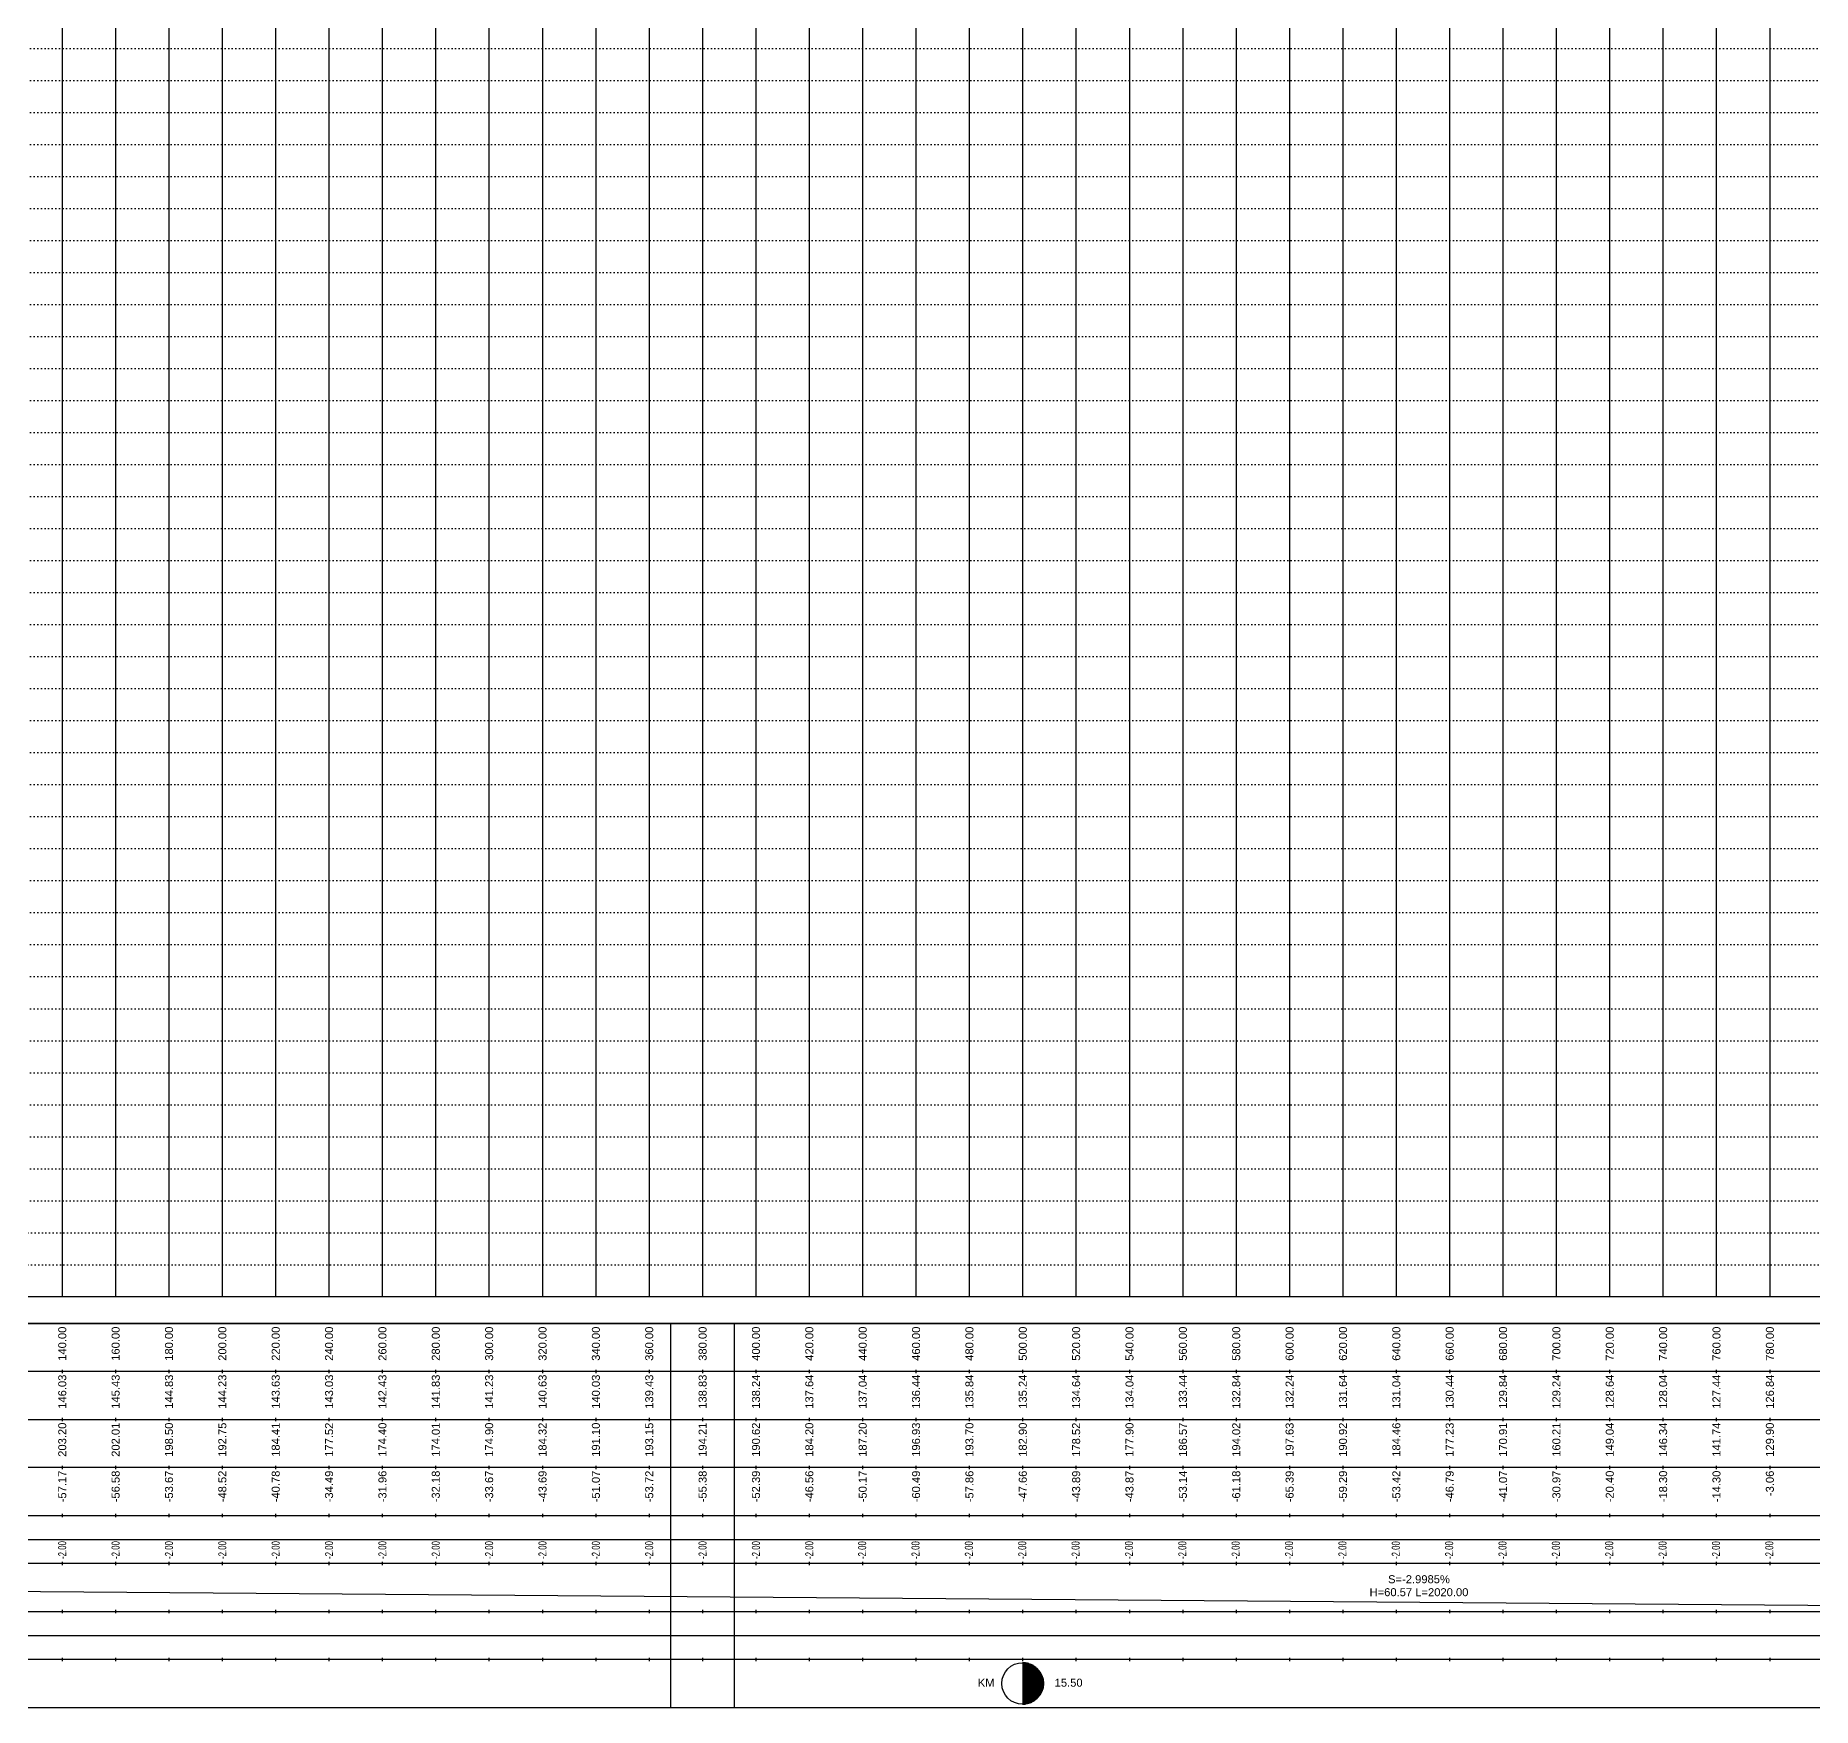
# Model space of a CAD drawing. Header units: millimetres. Extents: x -1499 to 6658, y -12483 to -6008.
# Drawn here: x 4386 to 5052, y -12027 to -11400 of the extents above; entities that cross this region are included whole.
import ezdxf
from ezdxf.enums import TextEntityAlignment as Align

# ---------------------------------------------------------------- set-up
doc = ezdxf.new("R2010")
doc.units = ezdxf.units.MM
doc.linetypes.add('A-DOTLN01H', pattern=[0.125, 0, -0.125])
doc.layers.add('_와꾸', color=7, linetype='Continuous', plot=False)
for name, color, linetype in [('CR-GRID', 56, 'A-DOTLN01H'), ('CZ-TEX2', 3, 'Continuous'), ('수직그리드', 1, 'Continuous'), ('일반문자', 3, 'Continuous'), ('표내용문자', 3, 'Continuous'), ('표보조선', 1, 'Continuous'), ('표주요선', 1, 'Continuous')]:
    doc.layers.add(name, color=color, linetype=linetype)
doc.styles.get("Standard").update_dxf_attribs({"font": 'arial.ttf'})

msp = doc.modelspace()

# ---------------------------------------------------------------- linework, layer by layer
at = {"layer": '_와꾸', "color": 7, "true_color": 0xffffff}
for points in [[(3824.16, -12027.06), (4648.16, -12027.06), (4648.16, -11883.06), (3824.16, -11883.06)], [(4624.16, -12027.06), (5448.16, -12027.06), (5448.16, -11883.06), (4624.16, -11883.06)]]:
    msp.add_lwpolyline(points, close=True, dxfattribs=at)
at = {"layer": 'CR-GRID', "linetype": 'A-DOTLN01H', "ltscale": 10}
for p, q in [((696.16, -11405.06), (6636.16, -11405.06)), ((696.16, -11417.06), (6636.16, -11417.06)), ((696.16, -11429.06), (6636.16, -11429.06)), ((696.16, -11441.06), (6636.16, -11441.06)), ((696.16, -11453.06), (6636.16, -11453.06)), ((696.16, -11465.06), (6636.16, -11465.06)), ((696.16, -11477.06), (6636.16, -11477.06)), ((696.16, -11489.06), (6636.16, -11489.06)), ((696.16, -11501.06), (6636.16, -11501.06)), ((696.16, -11513.06), (6636.16, -11513.06)), ((696.16, -11525.06), (6636.16, -11525.06)), ((696.16, -11537.06), (6636.16, -11537.06)), ((696.16, -11549.06), (6636.16, -11549.06)), ((696.16, -11561.06), (6636.16, -11561.06)), ((696.16, -11573.06), (6196.16, -11573.06)), ((696.16, -11585.06), (6196.16, -11585.06)), ((696.16, -11597.06), (6196.16, -11597.06)), ((696.16, -11609.06), (6196.16, -11609.06)), ((696.16, -11621.06), (6196.16, -11621.06)), ((696.16, -11633.06), (6196.16, -11633.06)), ((696.16, -11645.06), (6196.16, -11645.06)), ((696.16, -11657.06), (6196.16, -11657.06)), ((696.16, -11669.06), (6196.16, -11669.06)), ((696.16, -11681.06), (6196.16, -11681.06)), ((696.16, -11693.06), (6196.16, -11693.06)), ((696.16, -11705.06), (6196.16, -11705.06)), ((696.16, -11717.06), (6196.16, -11717.06)), ((696.16, -11729.06), (6196.16, -11729.06)), ((696.16, -11741.06), (6196.16, -11741.06)), ((696.16, -11753.06), (6196.16, -11753.06)), ((696.16, -11765.06), (6196.16, -11765.06)), ((696.16, -11777.06), (6196.16, -11777.06)), ((696.16, -11789.06), (6196.16, -11789.06)), ((696.16, -11801.06), (6196.16, -11801.06)), ((696.16, -11813.06), (6196.16, -11813.06)), ((696.16, -11825.06), (6196.16, -11825.06)), ((696.16, -11837.06), (6196.16, -11837.06)), ((236.16, -11849.06), (6196.16, -11849.06)), ((236.16, -11861.06), (6196.16, -11861.06))]:
    msp.add_line(p, q, dxfattribs=at)
at = {"layer": '수직그리드'}
for p, q in [((4396.16, -10653.86), (4396.16, -11873.06)), ((4416.16, -10660.99), (4416.16, -11873.06)), ((4436.16, -10682.05), (4436.16, -11873.06)), ((4856.16, -10687.31), (4856.16, -11873.06)), ((4716.16, -10691.51), (4716.16, -11873.06)), ((4636.16, -10707.77), (4636.16, -11873.06)), ((4836.16, -10708.93), (4836.16, -11873.06)), ((4616.16, -10714.16), (4616.16, -11873.06)), ((4736.16, -10710.85), (4736.16, -11873.06)), ((4456.16, -10716.55), (4456.16, -11873.06)), ((4596.16, -10726.45), (4596.16, -11873.06)), ((4876.16, -10727.51), (4876.16, -11873.06)), ((4656.16, -10729.33), (4656.16, -11873.06)), ((4696.16, -10749.84), (4696.16, -11873.06)), ((4816.16, -10753.61), (4816.16, -11873.06)), ((4476.16, -10766.59), (4476.16, -11873.06)), ((4576.16, -10767.12), (4576.16, -11873.06)), ((4676.16, -10767.86), (4676.16, -11873.06)), ((4896.16, -10766.32), (4896.16, -11873.06)), ((4756.16, -10775.69), (4756.16, -11873.06)), ((4776.16, -10801.93), (4776.16, -11873.06)), ((4496.16, -10807.93), (4496.16, -11873.06)), ((4796.16, -10805.63), (4796.16, -11873.06)), ((4916.16, -10809.66), (4916.16, -11873.06)), ((4516.16, -10826.69), (4516.16, -11873.06)), ((4556.16, -10823.65), (4556.16, -11873.06)), ((4536.16, -10828.99), (4536.16, -11873.06)), ((4936.16, -10847.63), (4936.16, -11873.06)), ((4956.16, -10911.79), (4956.16, -11873.06)), ((4976.16, -10978.81), (4976.16, -11873.06)), ((4996.16, -10995.04), (4996.16, -11873.06)), ((5016.16, -11022.61), (5016.16, -11873.06)), ((5036.16, -11093.64), (5036.16, -11873.06)), ((5416.35, -11873.06), (696.16, -11873.06))]:
    msp.add_line(p, q, dxfattribs=at)
at = {"layer": '표내용문자'}
for p, q in [((4757.24, -12010.33), (4756.16, -12010.33)), ((4756.16, -12010.41), (4757.68, -12010.41)), ((4758.02, -12010.48), (4756.16, -12010.48)), ((4756.16, -12010.56), (4758.3, -12010.56)), ((4758.55, -12010.63), (4756.16, -12010.63)), ((4756.16, -12010.71), (4758.77, -12010.71)), ((4758.97, -12010.78), (4756.16, -12010.78)), ((4756.16, -12010.86), (4759.16, -12010.86)), ((4759.33, -12010.93), (4756.16, -12010.93)), ((4756.16, -12011.01), (4759.49, -12011.01)), ((4759.65, -12011.08), (4756.16, -12011.08)), ((4756.16, -12011.16), (4759.79, -12011.16)), ((4759.93, -12011.23), (4756.16, -12011.23)), ((4756.16, -12011.31), (4760.07, -12011.31)), ((4760.19, -12011.38), (4756.16, -12011.38)), ((4756.16, -12011.46), (4760.31, -12011.46)), ((4760.43, -12011.53), (4756.16, -12011.53)), ((4756.16, -12011.61), (4760.54, -12011.61)), ((4760.65, -12011.68), (4756.16, -12011.68)), ((4756.16, -12011.76), (4760.76, -12011.76)), ((4760.86, -12011.83), (4756.16, -12011.83)), ((4756.16, -12011.91), (4760.95, -12011.91)), ((4761.05, -12011.98), (4756.16, -12011.98)), ((4756.16, -12012.06), (4761.14, -12012.06)), ((4761.23, -12012.13), (4756.16, -12012.13)), ((4756.16, -12012.21), (4761.32, -12012.21)), ((4761.4, -12012.28), (4756.16, -12012.28)), ((4756.16, -12012.36), (4761.48, -12012.36)), ((4761.56, -12012.43), (4756.16, -12012.43)), ((4756.16, -12012.51), (4761.64, -12012.51)), ((4761.71, -12012.58), (4756.16, -12012.58)), ((4756.16, -12012.66), (4761.79, -12012.66)), ((4761.86, -12012.73), (4756.16, -12012.73)), ((4756.16, -12012.81), (4761.93, -12012.81)), ((4761.99, -12012.88), (4756.16, -12012.88)), ((4756.16, -12012.96), (4762.06, -12012.96)), ((4762.12, -12013.03), (4756.16, -12013.03)), ((4756.16, -12013.11), (4762.19, -12013.11)), ((4762.25, -12013.18), (4756.16, -12013.18)), ((4756.16, -12013.26), (4762.31, -12013.26)), ((4762.36, -12013.33), (4756.16, -12013.33)), ((4756.16, -12013.41), (4762.42, -12013.41)), ((4762.47, -12013.48), (4756.16, -12013.48)), ((4756.16, -12013.56), (4762.53, -12013.56)), ((4762.58, -12013.63), (4756.16, -12013.63)), ((4756.16, -12013.71), (4762.63, -12013.71)), ((4762.68, -12013.78), (4756.16, -12013.78)), ((4756.16, -12013.86), (4762.73, -12013.86)), ((4762.78, -12013.93), (4756.16, -12013.93)), ((4756.16, -12014.01), (4762.82, -12014.01)), ((4762.87, -12014.08), (4756.16, -12014.08)), ((4756.16, -12014.16), (4762.91, -12014.16)), ((4762.95, -12014.23), (4756.16, -12014.23)), ((4756.16, -12014.31), (4763, -12014.31)), ((4763.04, -12014.38), (4756.16, -12014.38)), ((4756.16, -12014.46), (4763.08, -12014.46)), ((4763.12, -12014.53), (4756.16, -12014.53)), ((4756.16, -12014.61), (4763.15, -12014.61)), ((4763.19, -12014.68), (4756.16, -12014.68)), ((4756.16, -12014.76), (4763.22, -12014.76)), ((4763.26, -12014.83), (4756.16, -12014.83)), ((4756.16, -12014.91), (4763.29, -12014.91)), ((4763.33, -12014.98), (4756.16, -12014.98)), ((4756.16, -12015.06), (4763.36, -12015.06)), ((4763.39, -12015.13), (4756.16, -12015.13)), ((4756.16, -12015.21), (4763.42, -12015.21)), ((4763.45, -12015.28), (4756.16, -12015.28)), ((4756.16, -12015.36), (4763.47, -12015.36)), ((4763.5, -12015.43), (4756.16, -12015.43)), ((4756.16, -12015.51), (4763.53, -12015.51)), ((4763.55, -12015.58), (4756.16, -12015.58)), ((4756.16, -12015.66), (4763.58, -12015.66)), ((4763.6, -12015.73), (4756.16, -12015.73)), ((4756.16, -12015.81), (4763.63, -12015.81)), ((4763.65, -12015.88), (4756.16, -12015.88)), ((4756.16, -12015.96), (4763.67, -12015.96)), ((4763.69, -12016.03), (4756.16, -12016.03)), ((4756.16, -12016.11), (4763.71, -12016.11)), ((4763.73, -12016.18), (4756.16, -12016.18)), ((4756.16, -12016.26), (4763.75, -12016.26)), ((4763.76, -12016.33), (4756.16, -12016.33)), ((4756.16, -12016.41), (4763.78, -12016.41)), ((4763.8, -12016.48), (4756.16, -12016.48)), ((4756.16, -12016.56), (4763.81, -12016.56)), ((4763.83, -12016.63), (4756.16, -12016.63)), ((4756.16, -12016.71), (4763.84, -12016.71)), ((4763.85, -12016.78), (4756.16, -12016.78)), ((4756.16, -12016.86), (4763.86, -12016.86)), ((4763.88, -12016.93), (4756.16, -12016.93)), ((4756.16, -12017.01), (4763.89, -12017.01)), ((4763.9, -12017.08), (4756.16, -12017.08)), ((4756.16, -12017.16), (4763.91, -12017.16)), ((4763.91, -12017.23), (4756.16, -12017.23)), ((4756.16, -12017.31), (4763.92, -12017.31)), ((4763.93, -12017.38), (4756.16, -12017.38)), ((4756.16, -12017.46), (4763.93, -12017.46)), ((4763.94, -12017.53), (4756.16, -12017.53)), ((4756.16, -12017.61), (4763.94, -12017.61)), ((4763.95, -12017.68), (4756.16, -12017.68)), ((4756.16, -12017.76), (4763.95, -12017.76)), ((4763.95, -12017.83), (4756.16, -12017.83)), ((4756.16, -12017.91), (4763.96, -12017.91)), ((4763.96, -12017.98), (4756.16, -12017.98)), ((4763.96, -12018.06), (4756.16, -12018.06)), ((4756.16, -12018.06), (4763.96, -12018.06)), ((4756.16, -12018.13), (4763.96, -12018.13)), ((4763.96, -12018.21), (4756.16, -12018.21)), ((4756.16, -12018.28), (4763.95, -12018.28)), ((4763.95, -12018.36), (4756.16, -12018.36)), ((4756.16, -12018.43), (4763.95, -12018.43)), ((4763.94, -12018.51), (4756.16, -12018.51)), ((4756.16, -12018.58), (4763.94, -12018.58)), ((4763.93, -12018.66), (4756.16, -12018.66)), ((4756.16, -12018.73), (4763.93, -12018.73)), ((4763.92, -12018.81), (4756.16, -12018.81)), ((4756.16, -12018.88), (4763.91, -12018.88)), ((4763.91, -12018.96), (4756.16, -12018.96)), ((4756.16, -12019.03), (4763.9, -12019.03)), ((4763.89, -12019.11), (4756.16, -12019.11)), ((4756.16, -12019.18), (4763.88, -12019.18)), ((4763.86, -12019.26), (4756.16, -12019.26)), ((4756.16, -12019.33), (4763.85, -12019.33)), ((4763.84, -12019.41), (4756.16, -12019.41)), ((4756.16, -12019.48), (4763.83, -12019.48)), ((4763.81, -12019.56), (4756.16, -12019.56)), ((4756.16, -12019.63), (4763.8, -12019.63)), ((4763.78, -12019.71), (4756.16, -12019.71)), ((4756.16, -12019.78), (4763.76, -12019.78)), ((4763.75, -12019.86), (4756.16, -12019.86)), ((4756.16, -12019.93), (4763.73, -12019.93)), ((4763.71, -12020.01), (4756.16, -12020.01)), ((4756.16, -12020.08), (4763.69, -12020.08)), ((4763.67, -12020.16), (4756.16, -12020.16)), ((4756.16, -12020.23), (4763.65, -12020.23)), ((4763.63, -12020.31), (4756.16, -12020.31)), ((4756.16, -12020.38), (4763.6, -12020.38)), ((4763.58, -12020.46), (4756.16, -12020.46)), ((4756.16, -12020.53), (4763.55, -12020.53)), ((4763.53, -12020.61), (4756.16, -12020.61)), ((4756.16, -12020.68), (4763.5, -12020.68)), ((4763.47, -12020.76), (4756.16, -12020.76)), ((4756.16, -12020.83), (4763.45, -12020.83)), ((4763.42, -12020.91), (4756.16, -12020.91)), ((4756.16, -12020.98), (4763.39, -12020.98)), ((4763.36, -12021.06), (4756.16, -12021.06)), ((4756.16, -12021.13), (4763.33, -12021.13)), ((4763.29, -12021.21), (4756.16, -12021.21)), ((4756.16, -12021.28), (4763.26, -12021.28)), ((4763.22, -12021.36), (4756.16, -12021.36)), ((4756.16, -12021.43), (4763.19, -12021.43)), ((4763.15, -12021.51), (4756.16, -12021.51)), ((4756.16, -12021.58), (4763.12, -12021.58)), ((4763.08, -12021.66), (4756.16, -12021.66)), ((4756.16, -12021.73), (4763.04, -12021.73)), ((4763, -12021.81), (4756.16, -12021.81)), ((4756.16, -12021.88), (4762.95, -12021.88)), ((4762.91, -12021.96), (4756.16, -12021.96)), ((4756.16, -12022.03), (4762.87, -12022.03)), ((4762.82, -12022.11), (4756.16, -12022.11)), ((4756.16, -12022.18), (4762.78, -12022.18)), ((4762.73, -12022.26), (4756.16, -12022.26)), ((4756.16, -12022.33), (4762.68, -12022.33)), ((4762.63, -12022.41), (4756.16, -12022.41)), ((4756.16, -12022.48), (4762.58, -12022.48)), ((4762.53, -12022.56), (4756.16, -12022.56)), ((4756.16, -12022.63), (4762.47, -12022.63)), ((4762.42, -12022.71), (4756.16, -12022.71)), ((4756.16, -12022.78), (4762.36, -12022.78)), ((4762.31, -12022.86), (4756.16, -12022.86)), ((4756.16, -12022.93), (4762.25, -12022.93)), ((4762.19, -12023.01), (4756.16, -12023.01)), ((4756.16, -12023.08), (4762.12, -12023.08)), ((4762.06, -12023.16), (4756.16, -12023.16)), ((4756.16, -12023.23), (4761.99, -12023.23)), ((4761.93, -12023.31), (4756.16, -12023.31)), ((4756.16, -12023.38), (4761.86, -12023.38)), ((4761.79, -12023.46), (4756.16, -12023.46)), ((4756.16, -12023.53), (4761.71, -12023.53)), ((4761.64, -12023.61), (4756.16, -12023.61)), ((4756.16, -12023.68), (4761.56, -12023.68)), ((4761.48, -12023.76), (4756.16, -12023.76)), ((4756.16, -12023.83), (4761.4, -12023.83)), ((4761.32, -12023.91), (4756.16, -12023.91)), ((4756.16, -12023.98), (4761.23, -12023.98)), ((4761.14, -12024.06), (4756.16, -12024.06)), ((4756.16, -12024.13), (4761.05, -12024.13)), ((4760.95, -12024.21), (4756.16, -12024.21)), ((4756.16, -12024.28), (4760.86, -12024.28)), ((4760.76, -12024.36), (4756.16, -12024.36)), ((4756.16, -12024.43), (4760.65, -12024.43)), ((4760.54, -12024.51), (4756.16, -12024.51)), ((4756.16, -12024.58), (4760.43, -12024.58)), ((4760.31, -12024.66), (4756.16, -12024.66)), ((4756.16, -12024.73), (4760.19, -12024.73)), ((4760.07, -12024.81), (4756.16, -12024.81)), ((4756.16, -12024.88), (4759.93, -12024.88)), ((4759.79, -12024.96), (4756.16, -12024.96)), ((4756.16, -12025.03), (4759.65, -12025.03)), ((4759.49, -12025.11), (4756.16, -12025.11)), ((4756.16, -12025.18), (4759.33, -12025.18)), ((4759.16, -12025.26), (4756.16, -12025.26)), ((4756.16, -12025.33), (4758.97, -12025.33)), ((4758.77, -12025.41), (4756.16, -12025.41)), ((4756.16, -12025.48), (4758.55, -12025.48)), ((4758.3, -12025.56), (4756.16, -12025.56)), ((4756.16, -12025.63), (4758.02, -12025.63)), ((4757.68, -12025.71), (4756.16, -12025.71)), ((4756.16, -12025.78), (4757.24, -12025.78))]:
    msp.add_line(p, q, dxfattribs=at)
msp.add_circle((4756.16, -12018.06), 7.8, dxfattribs=at)
at = {"layer": '표보조선'}
for p, q in [((4396.16, -11900.46), (4396.16, -11901.66)), ((4416.16, -11900.46), (4416.16, -11901.66)), ((4436.16, -11900.46), (4436.16, -11901.66)), ((4456.16, -11900.46), (4456.16, -11901.66)), ((4476.16, -11900.46), (4476.16, -11901.66)), ((4496.16, -11900.46), (4496.16, -11901.66)), ((4516.16, -11900.46), (4516.16, -11901.66)), ((4536.16, -11900.46), (4536.16, -11901.66)), ((4556.16, -11900.46), (4556.16, -11901.66)), ((4576.16, -11900.46), (4576.16, -11901.66)), ((4596.16, -11900.46), (4596.16, -11901.66)), ((4616.16, -11900.46), (4616.16, -11901.66)), ((4636.16, -11900.46), (4636.16, -11901.66)), ((4656.16, -11900.46), (4656.16, -11901.66)), ((4676.16, -11900.46), (4676.16, -11901.66)), ((4696.16, -11900.46), (4696.16, -11901.66)), ((4716.16, -11900.46), (4716.16, -11901.66)), ((4736.16, -11900.46), (4736.16, -11901.66)), ((4756.16, -11900.46), (4756.16, -11901.66)), ((4776.16, -11900.46), (4776.16, -11901.66)), ((4796.16, -11900.46), (4796.16, -11901.66)), ((4816.16, -11900.46), (4816.16, -11901.66)), ((4836.16, -11900.46), (4836.16, -11901.66)), ((4856.16, -11900.46), (4856.16, -11901.66)), ((4876.16, -11900.46), (4876.16, -11901.66)), ((4896.16, -11900.46), (4896.16, -11901.66)), ((4916.16, -11900.46), (4916.16, -11901.66)), ((4936.16, -11900.46), (4936.16, -11901.66)), ((4956.16, -11900.46), (4956.16, -11901.66)), ((4976.16, -11900.46), (4976.16, -11901.66)), ((4996.16, -11900.46), (4996.16, -11901.66)), ((5016.16, -11900.46), (5016.16, -11901.66)), ((5036.16, -11900.46), (5036.16, -11901.66)), ((4396.16, -11918.46), (4396.16, -11919.66)), ((4416.16, -11918.46), (4416.16, -11919.66)), ((4436.16, -11918.46), (4436.16, -11919.66)), ((4456.16, -11918.46), (4456.16, -11919.66)), ((4476.16, -11918.46), (4476.16, -11919.66)), ((4496.16, -11918.46), (4496.16, -11919.66)), ((4516.16, -11918.46), (4516.16, -11919.66)), ((4536.16, -11918.46), (4536.16, -11919.66)), ((4556.16, -11918.46), (4556.16, -11919.66)), ((4576.16, -11918.46), (4576.16, -11919.66)), ((4596.16, -11918.46), (4596.16, -11919.66)), ((4616.16, -11918.46), (4616.16, -11919.66)), ((4636.16, -11918.46), (4636.16, -11919.66)), ((4656.16, -11918.46), (4656.16, -11919.66)), ((4676.16, -11918.46), (4676.16, -11919.66)), ((4696.16, -11918.46), (4696.16, -11919.66)), ((4716.16, -11918.46), (4716.16, -11919.66)), ((4736.16, -11918.46), (4736.16, -11919.66)), ((4756.16, -11918.46), (4756.16, -11919.66)), ((4776.16, -11918.46), (4776.16, -11919.66)), ((4796.16, -11918.46), (4796.16, -11919.66)), ((4816.16, -11918.46), (4816.16, -11919.66)), ((4836.16, -11918.46), (4836.16, -11919.66)), ((4856.16, -11918.46), (4856.16, -11919.66)), ((4876.16, -11918.46), (4876.16, -11919.66)), ((4896.16, -11918.46), (4896.16, -11919.66)), ((4916.16, -11918.46), (4916.16, -11919.66)), ((4936.16, -11918.46), (4936.16, -11919.66)), ((4956.16, -11918.46), (4956.16, -11919.66)), ((4976.16, -11918.46), (4976.16, -11919.66)), ((4996.16, -11918.46), (4996.16, -11919.66)), ((5016.16, -11918.46), (5016.16, -11919.66)), ((5036.16, -11918.46), (5036.16, -11919.66)), ((4396.16, -11936.46), (4396.16, -11937.66)), ((4416.16, -11936.46), (4416.16, -11937.66)), ((4436.16, -11936.46), (4436.16, -11937.66)), ((4456.16, -11936.46), (4456.16, -11937.66)), ((4476.16, -11936.46), (4476.16, -11937.66)), ((4496.16, -11936.46), (4496.16, -11937.66)), ((4516.16, -11936.46), (4516.16, -11937.66)), ((4536.16, -11936.46), (4536.16, -11937.66)), ((4556.16, -11936.46), (4556.16, -11937.66)), ((4576.16, -11936.46), (4576.16, -11937.66)), ((4596.16, -11936.46), (4596.16, -11937.66)), ((4616.16, -11936.46), (4616.16, -11937.66)), ((4636.16, -11936.46), (4636.16, -11937.66)), ((4656.16, -11936.46), (4656.16, -11937.66)), ((4676.16, -11936.46), (4676.16, -11937.66)), ((4696.16, -11936.46), (4696.16, -11937.66)), ((4716.16, -11936.46), (4716.16, -11937.66)), ((4736.16, -11936.46), (4736.16, -11937.66)), ((4756.16, -11936.46), (4756.16, -11937.66)), ((4776.16, -11936.46), (4776.16, -11937.66)), ((4796.16, -11936.46), (4796.16, -11937.66)), ((4816.16, -11936.46), (4816.16, -11937.66)), ((4836.16, -11936.46), (4836.16, -11937.66)), ((4856.16, -11936.46), (4856.16, -11937.66)), ((4876.16, -11936.46), (4876.16, -11937.66)), ((4896.16, -11936.46), (4896.16, -11937.66)), ((4916.16, -11936.46), (4916.16, -11937.66)), ((4936.16, -11936.46), (4936.16, -11937.66)), ((4956.16, -11936.46), (4956.16, -11937.66)), ((4976.16, -11936.46), (4976.16, -11937.66)), ((4996.16, -11936.46), (4996.16, -11937.66)), ((5016.16, -11936.46), (5016.16, -11937.66)), ((5036.16, -11936.46), (5036.16, -11937.66)), ((4396.16, -11954.46), (4396.16, -11955.66)), ((4416.16, -11954.46), (4416.16, -11955.66)), ((4436.16, -11954.46), (4436.16, -11955.66)), ((4456.16, -11954.46), (4456.16, -11955.66)), ((4476.16, -11954.46), (4476.16, -11955.66)), ((4496.16, -11954.46), (4496.16, -11955.66)), ((4516.16, -11954.46), (4516.16, -11955.66)), ((4536.16, -11954.46), (4536.16, -11955.66)), ((4556.16, -11954.46), (4556.16, -11955.66)), ((4576.16, -11954.46), (4576.16, -11955.66)), ((4596.16, -11954.46), (4596.16, -11955.66)), ((4616.16, -11954.46), (4616.16, -11955.66)), ((4636.16, -11954.46), (4636.16, -11955.66)), ((4656.16, -11954.46), (4656.16, -11955.66)), ((4676.16, -11954.46), (4676.16, -11955.66)), ((4696.16, -11954.46), (4696.16, -11955.66)), ((4716.16, -11954.46), (4716.16, -11955.66)), ((4736.16, -11954.46), (4736.16, -11955.66)), ((4756.16, -11954.46), (4756.16, -11955.66)), ((4776.16, -11954.46), (4776.16, -11955.66)), ((4796.16, -11954.46), (4796.16, -11955.66)), ((4816.16, -11954.46), (4816.16, -11955.66)), ((4836.16, -11954.46), (4836.16, -11955.66)), ((4856.16, -11954.46), (4856.16, -11955.66)), ((4876.16, -11954.46), (4876.16, -11955.66)), ((4896.16, -11954.46), (4896.16, -11955.66)), ((4916.16, -11954.46), (4916.16, -11955.66)), ((4936.16, -11954.46), (4936.16, -11955.66)), ((4956.16, -11954.46), (4956.16, -11955.66)), ((4976.16, -11954.46), (4976.16, -11955.66)), ((4996.16, -11954.46), (4996.16, -11955.66)), ((5016.16, -11954.46), (5016.16, -11955.66)), ((5036.16, -11954.46), (5036.16, -11955.66)), ((5181.16, -11989.86), (3161.16, -11974.26)), ((4396.16, -11972.46), (4396.16, -11973.66)), ((4416.16, -11972.46), (4416.16, -11973.66)), ((4436.16, -11972.46), (4436.16, -11973.66)), ((4456.16, -11972.46), (4456.16, -11973.66)), ((4476.16, -11972.46), (4476.16, -11973.66)), ((4496.16, -11972.46), (4496.16, -11973.66)), ((4516.16, -11972.46), (4516.16, -11973.66)), ((4536.16, -11972.46), (4536.16, -11973.66)), ((4556.16, -11972.46), (4556.16, -11973.66)), ((4576.16, -11972.46), (4576.16, -11973.66)), ((4596.16, -11972.46), (4596.16, -11973.66)), ((4616.16, -11972.46), (4616.16, -11973.66)), ((4636.16, -11972.46), (4636.16, -11973.66)), ((4656.16, -11972.46), (4656.16, -11973.66)), ((4676.16, -11972.46), (4676.16, -11973.66)), ((4696.16, -11972.46), (4696.16, -11973.66)), ((4716.16, -11972.46), (4716.16, -11973.66)), ((4736.16, -11972.46), (4736.16, -11973.66)), ((4756.16, -11972.46), (4756.16, -11973.66)), ((4776.16, -11972.46), (4776.16, -11973.66)), ((4796.16, -11972.46), (4796.16, -11973.66)), ((4816.16, -11972.46), (4816.16, -11973.66)), ((4836.16, -11972.46), (4836.16, -11973.66)), ((4856.16, -11972.46), (4856.16, -11973.66)), ((4876.16, -11972.46), (4876.16, -11973.66)), ((4896.16, -11972.46), (4896.16, -11973.66)), ((4916.16, -11972.46), (4916.16, -11973.66)), ((4936.16, -11972.46), (4936.16, -11973.66)), ((4956.16, -11972.46), (4956.16, -11973.66)), ((4976.16, -11972.46), (4976.16, -11973.66)), ((4996.16, -11972.46), (4996.16, -11973.66)), ((5016.16, -11972.46), (5016.16, -11973.66)), ((5036.16, -11972.46), (5036.16, -11973.66)), ((4396.16, -11990.46), (4396.16, -11991.66)), ((4416.16, -11990.46), (4416.16, -11991.66)), ((4436.16, -11990.46), (4436.16, -11991.66)), ((4456.16, -11990.46), (4456.16, -11991.66)), ((4476.16, -11990.46), (4476.16, -11991.66)), ((4496.16, -11990.46), (4496.16, -11991.66)), ((4516.16, -11990.46), (4516.16, -11991.66)), ((4536.16, -11990.46), (4536.16, -11991.66)), ((4556.16, -11990.46), (4556.16, -11991.66)), ((4576.16, -11990.46), (4576.16, -11991.66)), ((4596.16, -11990.46), (4596.16, -11991.66)), ((4616.16, -11990.46), (4616.16, -11991.66)), ((4636.16, -11990.46), (4636.16, -11991.66)), ((4656.16, -11990.46), (4656.16, -11991.66)), ((4676.16, -11990.46), (4676.16, -11991.66)), ((4696.16, -11990.46), (4696.16, -11991.66)), ((4716.16, -11990.46), (4716.16, -11991.66)), ((4736.16, -11990.46), (4736.16, -11991.66)), ((4756.16, -11990.46), (4756.16, -11991.66)), ((4776.16, -11990.46), (4776.16, -11991.66)), ((4796.16, -11990.46), (4796.16, -11991.66)), ((4816.16, -11990.46), (4816.16, -11991.66)), ((4836.16, -11990.46), (4836.16, -11991.66)), ((4856.16, -11990.46), (4856.16, -11991.66)), ((4876.16, -11990.46), (4876.16, -11991.66)), ((4896.16, -11990.46), (4896.16, -11991.66)), ((4916.16, -11990.46), (4916.16, -11991.66)), ((4936.16, -11990.46), (4936.16, -11991.66)), ((4956.16, -11990.46), (4956.16, -11991.66)), ((4976.16, -11990.46), (4976.16, -11991.66)), ((4996.16, -11990.46), (4996.16, -11991.66)), ((5016.16, -11990.46), (5016.16, -11991.66)), ((5036.16, -11990.46), (5036.16, -11991.66)), ((4143.73, -12000.06), (5416.35, -12000.06)), ((4396.16, -12008.46), (4396.16, -12009.66)), ((4416.16, -12008.46), (4416.16, -12009.66)), ((4436.16, -12008.46), (4436.16, -12009.66)), ((4456.16, -12008.46), (4456.16, -12009.66)), ((4476.16, -12008.46), (4476.16, -12009.66)), ((4496.16, -12008.46), (4496.16, -12009.66)), ((4516.16, -12008.46), (4516.16, -12009.66)), ((4536.16, -12008.46), (4536.16, -12009.66)), ((4556.16, -12008.46), (4556.16, -12009.66)), ((4576.16, -12008.46), (4576.16, -12009.66)), ((4596.16, -12008.46), (4596.16, -12009.66)), ((4616.16, -12008.46), (4616.16, -12009.66)), ((4636.16, -12008.46), (4636.16, -12009.66)), ((4656.16, -12008.46), (4656.16, -12009.66)), ((4676.16, -12008.46), (4676.16, -12009.66)), ((4696.16, -12008.46), (4696.16, -12009.66)), ((4716.16, -12008.46), (4716.16, -12009.66)), ((4736.16, -12008.46), (4736.16, -12009.66)), ((4756.16, -12008.46), (4756.16, -12009.66)), ((4776.16, -12008.46), (4776.16, -12009.66)), ((4796.16, -12008.46), (4796.16, -12009.66)), ((4816.16, -12008.46), (4816.16, -12009.66)), ((4836.16, -12008.46), (4836.16, -12009.66)), ((4856.16, -12008.46), (4856.16, -12009.66)), ((4876.16, -12008.46), (4876.16, -12009.66)), ((4896.16, -12008.46), (4896.16, -12009.66)), ((4916.16, -12008.46), (4916.16, -12009.66)), ((4936.16, -12008.46), (4936.16, -12009.66)), ((4956.16, -12008.46), (4956.16, -12009.66)), ((4976.16, -12008.46), (4976.16, -12009.66)), ((4996.16, -12008.46), (4996.16, -12009.66)), ((5016.16, -12008.46), (5016.16, -12009.66)), ((5036.16, -12008.46), (5036.16, -12009.66))]:
    msp.add_line(p, q, dxfattribs=at)
at = {"layer": '표주요선'}
for p, q in [((224.16, -11883.06), (5416.35, -11883.06)), ((5416.35, -11901.06), (224.16, -11901.06)), ((224.16, -11919.06), (5416.35, -11919.06)), ((5416.35, -11937.06), (224.16, -11937.06)), ((224.16, -11955.06), (5416.35, -11955.06)), ((224.16, -11964.06), (5416.35, -11964.06)), ((5416.35, -11973.06), (224.16, -11973.06)), ((224.16, -11991.06), (5416.35, -11991.06)), ((5416.35, -12009.06), (224.16, -12009.06)), ((224.16, -12027.06), (5416.35, -12027.06))]:
    msp.add_line(p, q, dxfattribs=at)

# ---------------------------------------------------------------- texts
at = {"layer": 'CZ-TEX2', "width": 0.7}
for p in [(4697.52, -11971.39), (4717.52, -11971.39), (4737.52, -11971.39), (4757.52, -11971.39), (4777.52, -11971.39), (4797.52, -11971.39), (4817.52, -11971.39), (4837.52, -11971.39), (4857.52, -11971.39), (4877.52, -11971.39), (4897.52, -11971.39), (4917.52, -11971.39), (4937.52, -11971.39), (4957.52, -11971.39), (4977.52, -11971.39), (4997.52, -11971.39), (5017.52, -11971.39), (5037.52, -11971.39)]:
    msp.add_text('-2.00', height=3, rotation=90, dxfattribs=at).set_placement(p)
at = {"layer": '일반문자', "width": 0.7}
for p in [(4397.7, -11964.68), (4417.7, -11964.68), (4437.7, -11964.68), (4457.7, -11964.68), (4477.7, -11964.68), (4497.7, -11964.68), (4517.7, -11964.68), (4537.7, -11964.68), (4557.7, -11964.68), (4577.7, -11964.68), (4597.7, -11964.68), (4617.7, -11964.68), (4637.7, -11964.68), (4657.7, -11964.68), (4677.7, -11964.68)]:
    msp.add_text('-2.00', height=3, rotation=90, dxfattribs=at).set_placement(p, align=Align.RIGHT)
at = {"layer": '표내용문자'}
for s, p in [('140.00', (4397.72, -11884.26)), ('160.00', (4417.72, -11884.26)), ('180.00', (4437.72, -11884.26)), ('200.00', (4457.72, -11884.26)), ('220.00', (4477.72, -11884.26)), ('240.00', (4497.72, -11884.26)), ('260.00', (4517.72, -11884.26)), ('280.00', (4537.72, -11884.26)), ('300.00', (4557.72, -11884.26)), ('320.00', (4577.72, -11884.26)), ('340.00', (4597.72, -11884.26)), ('360.00', (4617.72, -11884.26)), ('380.00', (4637.72, -11884.26)), ('400.00', (4657.72, -11884.26)), ('420.00', (4677.72, -11884.26)), ('440.00', (4697.72, -11884.26)), ('460.00', (4717.72, -11884.26)), ('480.00', (4737.72, -11884.26)), ('500.00', (4757.72, -11884.26)), ('520.00', (4777.72, -11884.26)), ('540.00', (4797.72, -11884.26)), ('560.00', (4817.72, -11884.26)), ('580.00', (4837.72, -11884.26)), ('600.00', (4857.72, -11884.26)), ('620.00', (4877.72, -11884.26)), ('640.00', (4897.72, -11884.26)), ('660.00', (4917.72, -11884.26)), ('680.00', (4937.72, -11884.26)), ('700.00', (4957.72, -11884.26)), ('720.00', (4977.72, -11884.26)), ('740.00', (4997.72, -11884.26)), ('760.00', (5017.72, -11884.26)), ('780.00', (5037.72, -11884.26)), ('146.03', (4397.72, -11902.26)), ('145.43', (4417.72, -11902.26)), ('144.83', (4437.72, -11902.26)), ('144.23', (4457.72, -11902.26)), ('143.63', (4477.72, -11902.26)), ('143.03', (4497.72, -11902.26)), ('142.43', (4517.72, -11902.26)), ('141.83', (4537.72, -11902.26)), ('141.23', (4557.72, -11902.26)), ('140.63', (4577.72, -11902.26)), ('140.03', (4597.72, -11902.26)), ('139.43', (4617.72, -11902.26)), ('138.83', (4637.72, -11902.26)), ('138.24', (4657.72, -11902.26)), ('137.64', (4677.72, -11902.26)), ('137.04', (4697.72, -11902.26)), ('136.44', (4717.72, -11902.26)), ('135.84', (4737.72, -11902.26)), ('135.24', (4757.72, -11902.26)), ('134.64', (4777.72, -11902.26)), ('134.04', (4797.72, -11902.26)), ('133.44', (4817.72, -11902.26)), ('132.84', (4837.72, -11902.26)), ('132.24', (4857.72, -11902.26)), ('131.64', (4877.72, -11902.26)), ('131.04', (4897.72, -11902.26)), ('130.44', (4917.72, -11902.26)), ('129.84', (4937.72, -11902.26)), ('129.24', (4957.72, -11902.26)), ('128.64', (4977.72, -11902.26)), ('128.04', (4997.72, -11902.26)), ('127.44', (5017.72, -11902.26)), ('126.84', (5037.72, -11902.26)), ('203.20', (4397.72, -11920.26)), ('202.01', (4417.72, -11920.26)), ('198.50', (4437.72, -11920.26)), ('192.75', (4457.72, -11920.26)), ('184.41', (4477.72, -11920.26)), ('177.52', (4497.72, -11920.26)), ('174.40', (4517.72, -11920.26)), ('174.01', (4537.72, -11920.26)), ('174.90', (4557.72, -11920.26)), ('184.32', (4577.72, -11920.26)), ('191.10', (4597.72, -11920.26)), ('193.15', (4617.72, -11920.26)), ('194.21', (4637.72, -11920.26)), ('190.62', (4657.72, -11920.26)), ('184.20', (4677.72, -11920.26)), ('187.20', (4697.72, -11920.26)), ('196.93', (4717.72, -11920.26)), ('193.70', (4737.72, -11920.26)), ('182.90', (4757.72, -11920.26)), ('178.52', (4777.72, -11920.26)), ('177.90', (4797.72, -11920.26)), ('186.57', (4817.72, -11920.26)), ('194.02', (4837.72, -11920.26)), ('197.63', (4857.72, -11920.26)), ('190.92', (4877.72, -11920.26)), ('184.46', (4897.72, -11920.26)), ('177.23', (4917.72, -11920.26)), ('170.91', (4937.72, -11920.26)), ('160.21', (4957.72, -11920.26)), ('149.04', (4977.72, -11920.26)), ('146.34', (4997.72, -11920.26)), ('141.74', (5017.72, -11920.26)), ('129.90', (5037.72, -11920.26)), ('-57.17', (4397.72, -11938.26)), ('-56.58', (4417.72, -11938.26)), ('-53.67', (4437.72, -11938.26)), ('-48.52', (4457.72, -11938.26)), ('-40.78', (4477.72, -11938.26)), ('-34.49', (4497.72, -11938.26)), ('-31.96', (4517.72, -11938.26)), ('-32.18', (4537.72, -11938.26)), ('-33.67', (4557.72, -11938.26)), ('-43.69', (4577.72, -11938.26)), ('-51.07', (4597.72, -11938.26)), ('-53.72', (4617.72, -11938.26)), ('-55.38', (4637.72, -11938.26)), ('-52.39', (4657.72, -11938.26)), ('-46.56', (4677.72, -11938.26)), ('-50.17', (4697.72, -11938.26)), ('-60.49', (4717.72, -11938.26)), ('-57.86', (4737.72, -11938.26)), ('-47.66', (4757.72, -11938.26)), ('-43.89', (4777.72, -11938.26)), ('-43.87', (4797.72, -11938.26)), ('-53.14', (4817.72, -11938.26)), ('-61.18', (4837.72, -11938.26)), ('-65.39', (4857.72, -11938.26)), ('-59.29', (4877.72, -11938.26)), ('-53.42', (4897.72, -11938.26)), ('-46.79', (4917.72, -11938.26)), ('-41.07', (4937.72, -11938.26)), ('-30.97', (4957.72, -11938.26)), ('-20.40', (4977.72, -11938.26)), ('-18.30', (4997.72, -11938.26)), ('-14.30', (5017.72, -11938.26)), ('-3.06', (5037.72, -11938.26))]:
    msp.add_text(s, height=3, rotation=90, dxfattribs=at).set_placement(p, align=Align.RIGHT)
for s, p in [('S=-2.9985%', (4904.72, -11980.47)), ('H=60.57 L=2020.00', (4904.72, -11985.34))]:
    msp.add_text(s, height=3, dxfattribs=at).set_placement(p, align=Align.CENTER)
for s, p in [('KM', (4739.36, -12019.26)), ('15.50', (4768.16, -12019.26))]:
    msp.add_text(s, height=3, dxfattribs=at).set_placement(p)

doc.saveas('drawing.dxf')
